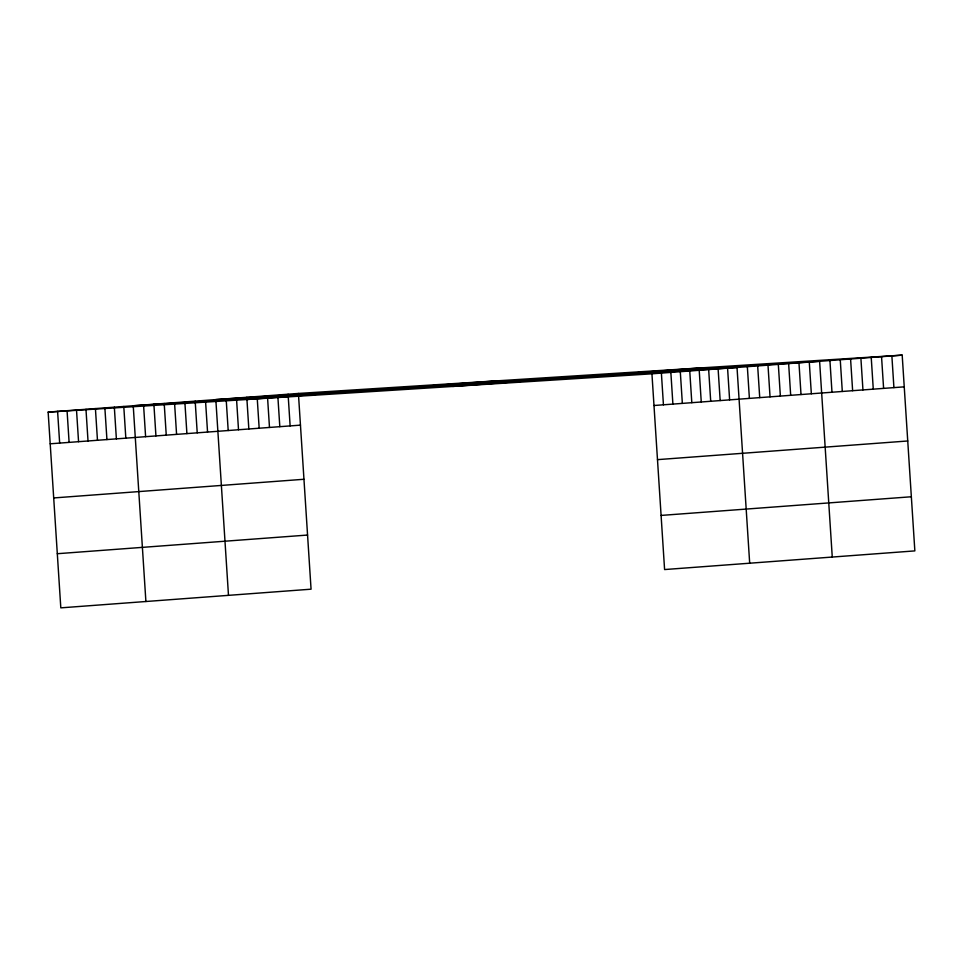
<?xml version="1.0" encoding="UTF-8"?>
<svg xmlns="http://www.w3.org/2000/svg" width="963" height="963" viewBox="0 0 963 963"><rect width="100%" height="100%" fill="white"/><g stroke="black" fill="none" stroke-linecap="round" stroke-linejoin="round"><path stroke-width="1.44" d="M298.41 393.446L311.061 589.187L60.813 607.858L48.15 412.104L298.41 393.446L902.187 355.142L914.85 550.896L664.59 569.554L651.939 373.813L902.187 355.142M247.395 399.464L497.654 380.806M452.682 386.44L702.942 367.782M50.196 443.799L300.456 425.14M653.985 405.507L904.245 386.849M53.699 497.943L303.959 479.273M657.488 459.64L907.748 440.982M57.311 553.713L307.558 535.055M661.1 515.422L911.347 496.764M215.82 399.597L819.609 361.306L832.261 557.059M48.15 412.104L651.939 373.813M891.87 355.913L893.917 387.62M881.542 356.683L883.601 388.39M871.226 357.454L873.272 389.16M860.898 358.224L862.944 389.931M850.582 358.994L852.628 390.701M840.254 359.765L842.3 391.459M829.925 360.535L831.984 392.23M809.281 362.076L811.34 393.771M798.965 362.846L801.011 394.541M788.637 363.617L790.683 395.312M778.321 364.387L780.367 396.082M767.993 365.158L770.039 396.852M757.664 365.928L759.723 397.623M747.348 366.698L749.395 398.393M749.683 563.211L737.02 367.469L133.231 405.76L145.895 601.514M727.571 368.167L729.617 399.874M718.109 368.877L720.168 400.572M708.66 369.575L710.706 401.282M699.21 370.286L701.257 401.98M689.749 370.984L691.807 402.69M680.299 371.694L682.346 403.389M670.85 372.392L672.896 404.099M661.388 373.102L663.435 404.809M288.081 394.216L290.128 425.911M277.946 397.863L279.812 426.681M267.533 397.189L269.484 427.452M257.205 397.96L259.167 428.222M246.793 397.286L248.839 428.992M236.561 399.501L238.511 429.763M226.233 400.271L228.195 430.533M215.917 401.041L228.484 595.351M205.588 401.812L207.551 432.074M195.176 401.138L197.222 432.844M184.944 403.353L186.906 433.615M174.628 404.123L176.578 434.385M164.204 403.449L166.25 435.144M153.887 404.219L155.934 435.914M143.559 404.99L145.606 436.684M123.782 406.458L125.828 438.165M114.332 407.168L116.379 438.863M104.871 407.879L106.929 439.573M95.421 408.577L97.468 440.284M85.972 409.287L88.018 440.982M76.51 409.985L78.557 441.692M67.061 410.695L69.107 442.39M57.599 411.394L59.658 443.1"/></g></svg>
